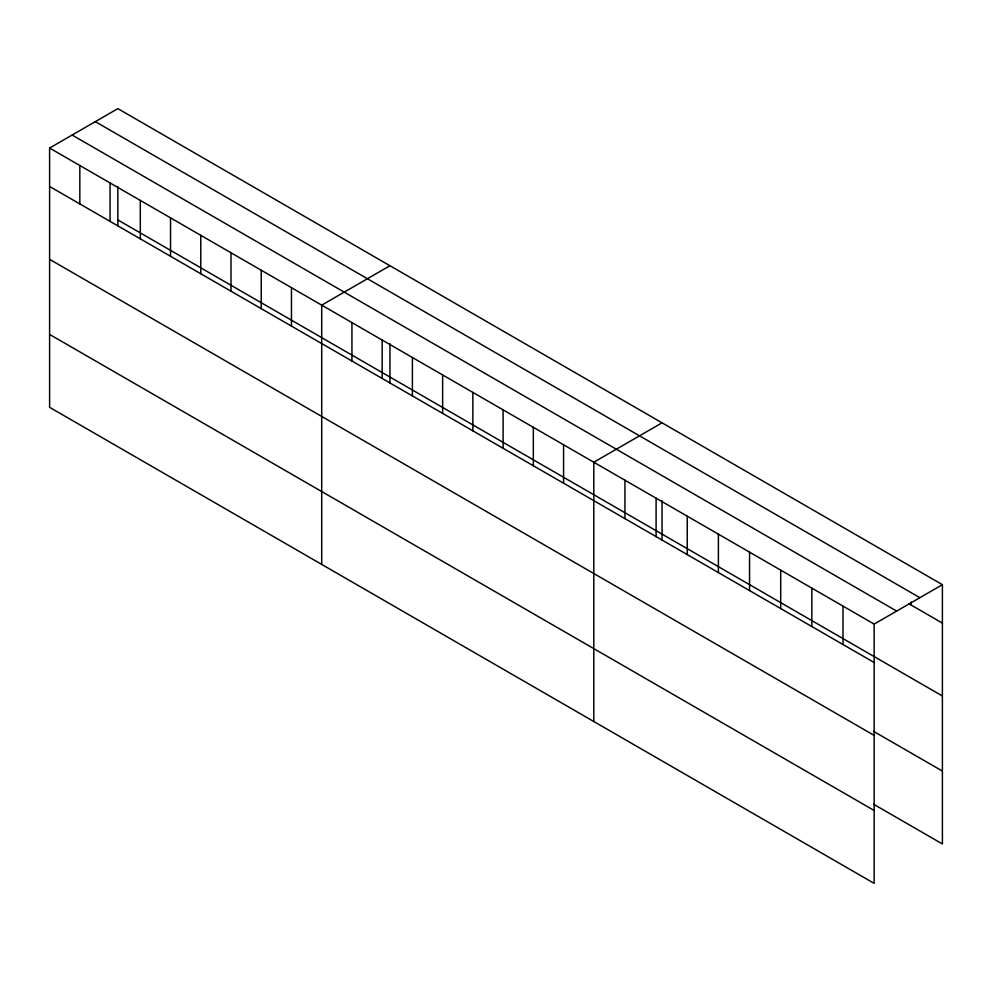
<?xml version="1.0" encoding="UTF-8"?>
<svg xmlns="http://www.w3.org/2000/svg" width="992" height="992" viewBox="0 0 992 992"><rect width="100%" height="100%" fill="white"/><g stroke="black" fill="none" stroke-linecap="round" stroke-linejoin="round"><path stroke-width="1.49" d="M49.6 148.044L874.15 624.092L874.15 883.364L49.6 407.315L49.6 148.044L117.85 108.636L942.4 584.685L942.4 843.956L873.617 804.239M389.955 265.732L321.706 305.139L321.706 564.411M662.048 422.828L593.799 462.235L593.799 721.506M874.15 624.092L942.4 584.685M95.331 121.644L919.882 597.692M908.66 603.62L942.4 623.1M72.118 135.036L896.669 611.084M117.85 219.939L942.4 695.987M49.6 186.459L874.15 662.507M873.617 731.364L942.4 771.069M49.6 259.334L874.15 735.382M49.6 334.428L874.15 810.476M911.251 602.045L911.251 605.12M843.002 606.112L843.002 644.515M811.853 588.12L811.853 626.535M780.704 570.14L780.704 608.555M749.555 552.16L749.555 590.562M718.394 534.167L718.394 572.582M687.245 516.187L687.245 554.602M662.048 500.724L662.048 540.132M656.096 498.207L656.096 536.61M624.948 480.215L624.948 518.63M563.568 444.776L563.568 483.191M533.336 427.329L533.336 465.732M503.105 409.87L503.105 448.285M472.862 392.41L472.862 430.826M442.63 374.964L442.63 413.366M412.399 357.504L412.399 395.92M389.955 343.629L389.955 383.036M382.168 340.045L382.168 378.46M351.937 322.598L351.937 361.001M291.462 287.68L291.462 326.095M261.231 270.233L261.231 308.636M231 252.774L231 291.189M200.768 235.315L200.768 273.73M170.537 217.868L170.537 256.271M140.306 200.409L140.306 238.824M117.85 186.533L117.85 225.94M110.062 182.95L110.062 221.365M79.831 165.503L79.831 203.906"/></g></svg>
